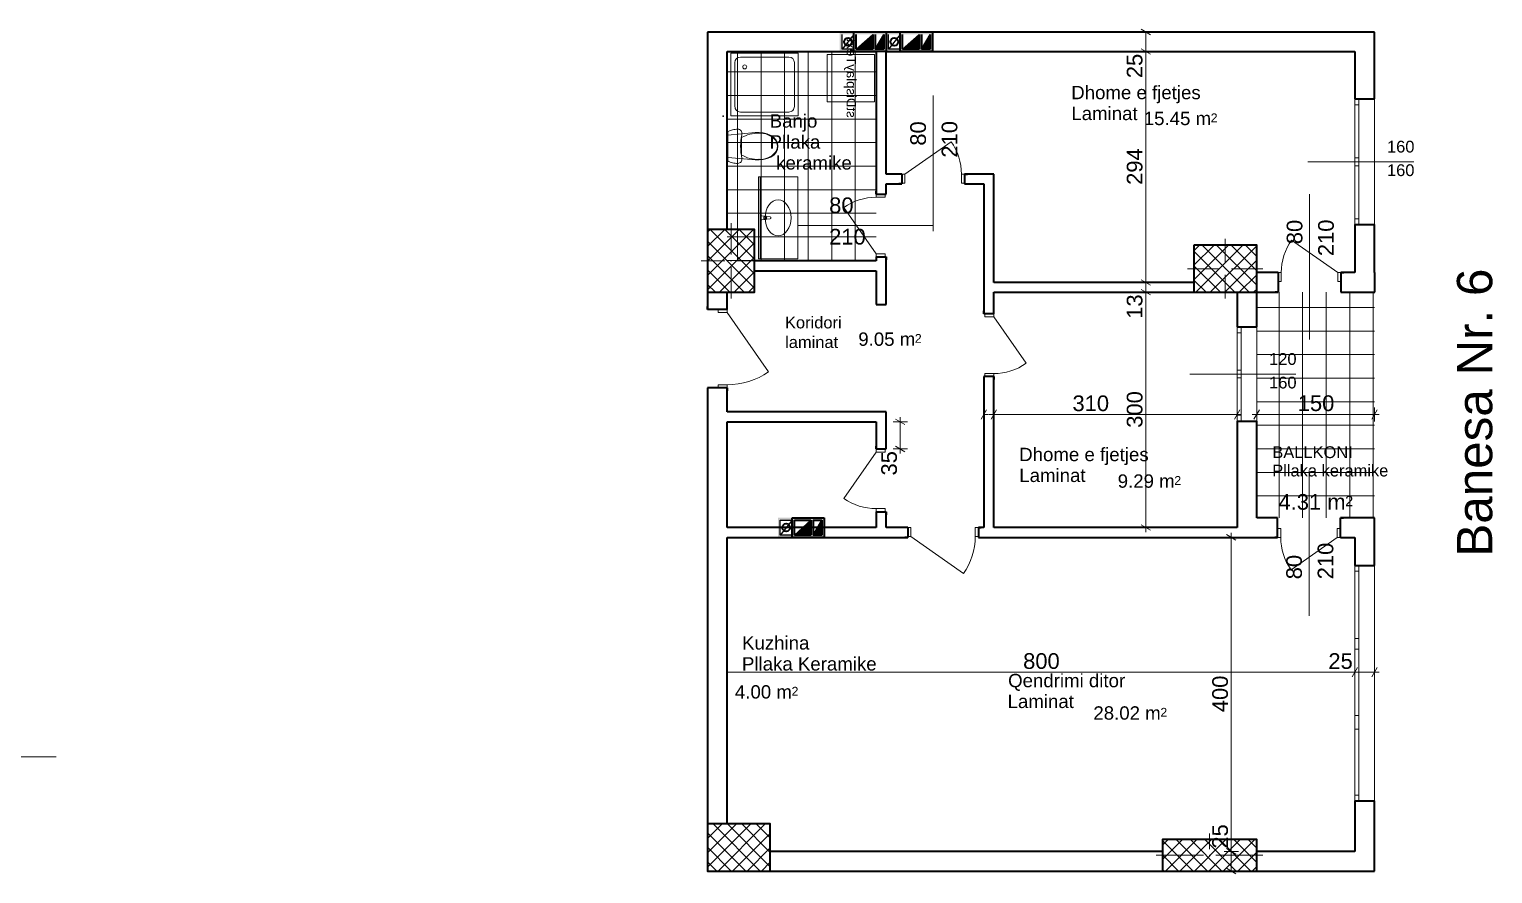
# Model space of a CAD drawing. Header units: centimetres. Extents: x 765 to 25620, y 224160 to 230516.
# Drawn here: x 9086 to 10950, y 227940 to 229015 of the extents above; entities that cross this region are included whole.
import ezdxf
from ezdxf.enums import TextEntityAlignment as Align

# ---------------------------------------------------------------- set-up
doc = ezdxf.new("R2010")
doc.units = ezdxf.units.CM
doc.header["$MEASUREMENT"] = 0
doc.linetypes.add('Small Dashed', pattern=[282.222222, 141.111111, -141.111111])
for name, color, linetype, lineweight, true_color in [('0_Pen_No__1#1_Pen_No__8', 7, 'Continuous', 35, 0xa80f02), ('0_Pen_No__8', 7, 'Continuous', 35, 0xa80f02), ('2D Drafting - General_Pen_No__8', 7, 'Continuous', 35, 0xa80f02), ('A-COLS_Pen_No__97#1_Pen_No__81', 7, 'Continuous', 20, 0x6a6a6a), ('Annotation - Text_Pen_No__8', 7, 'Continuous', 35, 0xa80f02), ('ARCHICAD Doors_Pen_No__23', 7, 'Continuous', 20, 0xff6600), ('ARCHICAD Doors_Pen_No__3', 7, 'Continuous', 18, 0xff6600), ('ARCHICAD Windows_Pen_No__23', 7, 'Continuous', 20, 0xff6600), ('ARCHICAD Windows_Pen_No__3', 7, 'Continuous', 18, 0xff6600), ('Interior - Furniture _Pen_No__81', 7, 'Continuous', 20, 0x6a6a6a), ('Structural - Shear_Pen_No__58', 7, 'Continuous', 25, 0xdf0000)]:
    doc.layers.add(name, color=color, linetype=linetype, lineweight=lineweight, true_color=true_color)
for name, color, linetype, lineweight in [('0_Pen_No__101', 252, 'Continuous', 13), ('ARCHICAD Door Markers_Pen_No__1', 7, 'Continuous', 13), ('ARCHICAD Door Markers_Pen_No__7', 7, 'Continuous', 35), ('ARCHICAD Doors_Pen_No__27', 7, 'Continuous', 35), ('ARCHICAD Window Markers_Pen_No__1', 7, 'Continuous', 13), ('ARCHICAD Window Markers_Pen_No__7', 7, 'Continuous', 35), ('ARCHICAD Windows_Pen_No__27', 7, 'Continuous', 35), ('Structural - Bearing_Pen_No__20', 1, 'Continuous', 0), ('Structural - Bearing_Pen_No__21', 7, 'Continuous', 35), ('Structural - Bearing_Pen_No__27', 7, 'Continuous', 35)]:
    doc.layers.add(name, color=color, linetype=linetype, lineweight=lineweight)
for name, color, linetype in [('ARCHICAD Door Markers', 7, 'Continuous'), ('ARCHICAD Doors', 7, 'Continuous'), ('ARCHICAD Window Markers', 7, 'Continuous'), ('ARCHICAD Windows', 7, 'Continuous'), ('Dimensioning - General', 7, 'Continuous'), ('Structural - Bearing', 7, 'Continuous')]:
    doc.layers.add(name, color=color, linetype=linetype)
doc.styles.add('GENERATED_STYLE_1', font='arial.ttf')
doc.styles.get("Standard").update_dxf_attribs({"font": 'arial.ttf'})
pattern_1 = [(45, (7737.787, 207240.939), (-9.192388, 9.192388), []), (135, (7737.787, 207240.939), (9.192388, 9.192388), [])]

# ---------------------------------------------------------------- blocks, each defined once
blk = doc.blocks.new('Double Sash Window 22_2')
at = {"layer": 'ARCHICAD Windows_Pen_No__23', "color": 30, "linetype": 'Continuous', "lineweight": 20, "true_color": 0xff6600}
for p, q in [((-800, 0), (-725, 0)), ((-725, 0), (-725, -50)), ((-50, -50), (-50, 0)), ((-50, 0), (0, 0)), ((0, 0), (50, 0)), ((50, 0), (50, -50)), ((725, -50), (725, 0)), ((725, 0), (800, 0)), ((-725, -50), (-800, -50)), ((0, -50), (-50, -50)), ((50, -50), (0, -50)), ((800, -50), (725, -50))]:
    blk.add_line(p, q, dxfattribs=at)
at = {"layer": 'ARCHICAD Windows_Pen_No__27', "color": 7, "linetype": 'Continuous', "lineweight": 35}
for p, q in [((-800, 0), (-800, -50)), ((-800, 0), (-800, -50)), ((800, 0), (800, -50)), ((800, 0), (800, -50)), ((-800, -50), (-800, -250)), ((800, -50), (800, -250))]:
    blk.add_line(p, q, dxfattribs=at)
at = {"layer": 'ARCHICAD Windows_Pen_No__3', "color": 30, "linetype": 'Continuous', "lineweight": 18, "true_color": 0xff6600}
for p, q in [((-800, 0), (800, 0)), ((-725, 0), (-50, 0)), ((50, 0), (725, 0)), ((-50, -50), (-725, -50)), ((725, -50), (50, -50)), ((-800, -250), (800, -250))]:
    blk.add_line(p, q, dxfattribs=at)
blk = doc.blocks.new('W Marker 22_2')
at = {"layer": 'ARCHICAD Window Markers_Pen_No__1', "color": 7, "linetype": 'Continuous', "lineweight": 13}
blk.add_line((0, 500), (0, -850), dxfattribs=at)
at = {"layer": 'ARCHICAD Window Markers_Pen_No__7', "color": 7, "lineweight": 35, "style": 'GENERATED_STYLE_1'}
for tag, p in [('AC_MarkerText_3', (276, 207)), ('iShowSillTo', (-24, 207))]:
    blk.add_attdef(tag, text='', height=150, rotation=90, dxfattribs=at).set_placement(p, align=Align.BOTTOM_LEFT)
blk = doc.blocks.new('Door 22_4')
at = {"layer": 'ARCHICAD Doors_Pen_No__23', "color": 30, "linetype": 'Continuous', "lineweight": 20, "true_color": 0xff6600}
for p, q in [((-410, 0), (-450, 0)), ((-450, 0), (-450, -115)), ((-410, -115), (-410, 0)), ((450, 0), (410, 0)), ((410, 0), (410, -115)), ((450, -115), (450, 0)), ((-450, -115), (-410, -115)), ((410, -115), (450, -115))]:
    blk.add_line(p, q, dxfattribs=at)
at = {"layer": 'ARCHICAD Doors_Pen_No__27', "color": 7, "linetype": 'Continuous', "lineweight": 35}
for p, q in [((-450, 10), (-487, 10)), ((-450, 10), (-487, 10)), ((-450, 0), (-450, 10)), ((-450, 0), (-450, 10)), ((-450, -115), (-450, 0)), ((-450, -115), (-450, 0)), ((450, 0), (450, 10)), ((450, 0), (450, 10)), ((450, 10), (487, 10)), ((450, 10), (487, 10)), ((450, -115), (450, 0)), ((450, -115), (450, 0)), ((-450, -115), (-487, -115)), ((-450, -115), (-487, -115)), ((450, -115), (487, -115)), ((450, -115), (487, -115))]:
    blk.add_line(p, q, dxfattribs=at)
at = {"layer": 'ARCHICAD Doors_Pen_No__3', "color": 30, "linetype": 'Continuous', "lineweight": 18, "true_color": 0xff6600}
blk.add_line((410, 0), (-262, 470), dxfattribs=at)
blk.add_arc((410, 0), 820, 145, 180, dxfattribs=at)
blk = doc.blocks.new('Triple Window 22')
at = {"layer": 'ARCHICAD Windows_Pen_No__23', "color": 30, "linetype": 'Continuous', "lineweight": 20, "true_color": 0xff6600}
for p, q in [((-1500, 0), (-1425, 0)), ((-1425, 0), (-1425, -50)), ((-568, -50), (-568, 0)), ((-568, 0), (-500, 0)), ((-500, 0), (-432, 0)), ((-432, 0), (-432, -50)), ((412.5, -50), (412.5, 0)), ((412.5, 0), (500, 0)), ((500, 0), (587.5, 0)), ((587.5, 0), (587.5, -50)), ((1425, -50), (1425, 0)), ((1425, 0), (1500, 0)), ((-1425, -50), (-1500, -50)), ((-500, -50), (-568, -50)), ((-432, -50), (-500, -50)), ((500, -50), (412.5, -50)), ((587.5, -50), (500, -50)), ((1500, -50), (1425, -50))]:
    blk.add_line(p, q, dxfattribs=at)
at = {"layer": 'ARCHICAD Windows_Pen_No__27', "color": 7, "linetype": 'Continuous', "lineweight": 35}
for p, q in [((-1500, 0), (-1500, -50)), ((-1500, 0), (-1500, -50)), ((1500, 0), (1500, -50)), ((1500, 0), (1500, -50)), ((-1500, -50), (-1500, -250)), ((1500, -50), (1500, -250))]:
    blk.add_line(p, q, dxfattribs=at)
at = {"layer": 'ARCHICAD Windows_Pen_No__3', "color": 30, "linetype": 'Continuous', "lineweight": 18, "true_color": 0xff6600}
for p, q in [((-1500, 0), (1500, 0)), ((-1425, 0), (-568, 0)), ((-432, 0), (412.5, 0)), ((587.5, 0), (1425, 0)), ((-568, -50), (-1425, -50)), ((412.5, -50), (-432, -50)), ((1425, -50), (587.5, -50)), ((-1500, -250), (1500, -250))]:
    blk.add_line(p, q, dxfattribs=at)
blk = doc.blocks.new('Door 22')
at = {"layer": 'ARCHICAD Doors_Pen_No__23', "color": 30, "linetype": 'Continuous', "lineweight": 20, "true_color": 0xff6600}
for p, q in [((-360, 0), (-400, 0)), ((-400, 0), (-400, -115)), ((-360, -115), (-360, 0)), ((400, 0), (360, 0)), ((360, 0), (360, -115)), ((400, -115), (400, 0)), ((-400, -115), (-360, -115)), ((360, -115), (400, -115))]:
    blk.add_line(p, q, dxfattribs=at)
at = {"layer": 'ARCHICAD Doors_Pen_No__27', "color": 7, "linetype": 'Continuous', "lineweight": 35}
for p, q in [((-400, 0), (-437, 0)), ((-400, 0), (-437, 0)), ((-400, 0), (-400, -115)), ((-400, 0), (-400, -115)), ((400, 0), (400, -115)), ((400, 0), (400, -115)), ((400, 0), (437, 0)), ((400, 0), (437, 0)), ((-400, -125), (-437, -125)), ((-400, -125), (-437, -125)), ((-400, -115), (-400, -125)), ((-400, -115), (-400, -125)), ((400, -115), (400, -125)), ((400, -115), (400, -125)), ((400, -125), (437, -125)), ((400, -125), (437, -125))]:
    blk.add_line(p, q, dxfattribs=at)
at = {"layer": 'ARCHICAD Doors_Pen_No__3', "color": 30, "linetype": 'Continuous', "lineweight": 18, "true_color": 0xff6600}
blk.add_line((360, 0), (-230, 413), dxfattribs=at)
blk.add_arc((360, 0), 720, 145, 180, dxfattribs=at)
blk = doc.blocks.new('D Marker 22_2')
at = {"layer": 'ARCHICAD Door Markers_Pen_No__1', "color": 7, "linetype": 'Continuous', "lineweight": 13}
blk.add_line((0, 1000), (0, -725), dxfattribs=at)
at = {"layer": 'ARCHICAD Door Markers_Pen_No__7', "color": 7, "lineweight": 35, "style": 'GENERATED_STYLE_1'}
for tag, p in [('AC_MarkerText_3', (-369, 665)), ('AC_MarkerText_2', (31, 665))]:
    blk.add_attdef(tag, text='', height=200, rotation=270, dxfattribs=at).set_placement(p, align=Align.BOTTOM_LEFT)
blk = doc.blocks.new('Double Sash Window 22')
at = {"layer": 'ARCHICAD Windows_Pen_No__23', "color": 30, "linetype": 'Continuous', "lineweight": 20, "true_color": 0xff6600}
for p, q in [((-600, 0), (-525, 0)), ((-525, 0), (-525, -50)), ((-50, -50), (-50, 0)), ((-50, 0), (0, 0)), ((0, 0), (50, 0)), ((50, 0), (50, -50)), ((525, -50), (525, 0)), ((525, 0), (600, 0)), ((-525, -50), (-600, -50)), ((0, -50), (-50, -50)), ((50, -50), (0, -50)), ((600, -50), (525, -50))]:
    blk.add_line(p, q, dxfattribs=at)
at = {"layer": 'ARCHICAD Windows_Pen_No__27', "color": 7, "linetype": 'Continuous', "lineweight": 35}
for p, q in [((-600, 0), (-600, -50)), ((-600, 0), (-600, -50)), ((600, 0), (600, -50)), ((600, 0), (600, -50)), ((-600, -50), (-600, -250)), ((600, -50), (600, -250))]:
    blk.add_line(p, q, dxfattribs=at)
at = {"layer": 'ARCHICAD Windows_Pen_No__3', "color": 30, "linetype": 'Continuous', "lineweight": 18, "true_color": 0xff6600}
for p, q in [((-600, 0), (600, 0)), ((-525, 0), (-50, 0)), ((50, 0), (525, 0)), ((-50, -50), (-525, -50)), ((525, -50), (50, -50)), ((-600, -250), (600, -250))]:
    blk.add_line(p, q, dxfattribs=at)
blk = doc.blocks.new('Door 22_3')
at = {"layer": 'ARCHICAD Doors_Pen_No__23', "color": 30, "linetype": 'Continuous', "lineweight": 20, "true_color": 0xff6600}
for p, q in [((-460, 0), (-500, 0)), ((-500, 0), (-500, -115)), ((-460, -115), (-460, 0)), ((500, 0), (460, 0)), ((460, 0), (460, -115)), ((500, -115), (500, 0)), ((-500, -115), (-460, -115)), ((460, -115), (500, -115))]:
    blk.add_line(p, q, dxfattribs=at)
at = {"layer": 'ARCHICAD Doors_Pen_No__27', "color": 7, "linetype": 'Continuous', "lineweight": 35}
for p, q in [((-500, 0), (-537, 0)), ((-500, 0), (-537, 0)), ((-500, 0), (-500, -115)), ((-500, 0), (-500, -115)), ((500, 0), (500, -115)), ((500, 0), (500, -115)), ((500, 0), (537, 0)), ((500, 0), (537, 0)), ((-500, -115), (-500, -250)), ((-500, -115), (-500, -250)), ((500, -115), (500, -250)), ((500, -115), (500, -250)), ((-500, -250), (-537, -250)), ((-500, -250), (-537, -250)), ((500, -250), (537, -250)), ((500, -250), (537, -250))]:
    blk.add_line(p, q, dxfattribs=at)
at = {"layer": 'ARCHICAD Doors_Pen_No__3', "color": 30, "linetype": 'Continuous', "lineweight": 18, "true_color": 0xff6600}
blk.add_line((460, 0), (-294, 528), dxfattribs=at)
blk.add_arc((460, 0), 920, 145, 180, dxfattribs=at)
blk = doc.blocks.new('D Marker 22_3')
at = {"layer": 'ARCHICAD Door Markers_Pen_No__1', "color": 7, "linetype": 'Continuous', "lineweight": 13}
blk.add_line((0, -1125), (0, 600), dxfattribs=at)
at = {"layer": 'ARCHICAD Door Markers_Pen_No__7', "color": 7, "lineweight": 35, "style": 'GENERATED_STYLE_1'}
for tag, p in [('AC_MarkerText_3', (-369, -204)), ('AC_MarkerText_2', (31, -356))]:
    blk.add_attdef(tag, text='', height=200, rotation=270, dxfattribs=at).set_placement(p, align=Align.BOTTOM_LEFT)
blk = doc.blocks.new('Door 22_5')
at = {"layer": 'ARCHICAD Doors_Pen_No__23', "color": 30, "linetype": 'Continuous', "lineweight": 20, "true_color": 0xff6600}
for p, q in [((-360, 0), (-400, 0)), ((-400, 0), (-400, -115)), ((-360, -115), (-360, 0)), ((400, 0), (360, 0)), ((360, 0), (360, -115)), ((400, -115), (400, 0)), ((-400, -115), (-360, -115)), ((360, -115), (400, -115))]:
    blk.add_line(p, q, dxfattribs=at)
at = {"layer": 'ARCHICAD Doors_Pen_No__27', "color": 7, "linetype": 'Continuous', "lineweight": 35}
for p, q in [((-400, 0), (-437, 0)), ((-400, 0), (-437, 0)), ((-400, 0), (-400, -115)), ((-400, 0), (-400, -115)), ((400, 0), (400, -115)), ((400, 0), (400, -115)), ((400, 0), (437, 0)), ((400, 0), (437, 0)), ((-400, -115), (-400, -250)), ((-400, -115), (-400, -250)), ((400, -115), (400, -250)), ((400, -115), (400, -250)), ((-400, -250), (-437, -250)), ((-400, -250), (-437, -250)), ((400, -250), (437, -250)), ((400, -250), (437, -250))]:
    blk.add_line(p, q, dxfattribs=at)
at = {"layer": 'ARCHICAD Doors_Pen_No__3', "color": 30, "linetype": 'Continuous', "lineweight": 18, "true_color": 0xff6600}
blk.add_line((360, 0), (-230, 413), dxfattribs=at)
blk.add_arc((360, 0), 720, 145, 180, dxfattribs=at)
blk = doc.blocks.new('D Marker 22_4')
at = {"layer": 'ARCHICAD Door Markers_Pen_No__1', "color": 7, "linetype": 'Continuous', "lineweight": 13}
blk.add_line((0, 1000), (0, -850), dxfattribs=at)
at = {"layer": 'ARCHICAD Door Markers_Pen_No__7', "color": 7, "lineweight": 35, "style": 'GENERATED_STYLE_1'}
for tag, p in [('AC_MarkerText_3', (-369, 665)), ('A', (31, 665))]:
    blk.add_attdef(tag, text='', height=200, rotation=270, dxfattribs=at).set_placement(p, align=Align.BOTTOM_LEFT)
blk = doc.blocks.new('D Marker 22')
at = {"layer": 'ARCHICAD Door Markers_Pen_No__1', "color": 7, "linetype": 'Continuous', "lineweight": 13}
blk.add_line((0, -1250), (0, 600), dxfattribs=at)
at = {"layer": 'ARCHICAD Door Markers_Pen_No__7', "color": 7, "lineweight": 35, "style": 'GENERATED_STYLE_1'}
for tag, p in [('AC_MarkerText_3', (-369, -329)), ('A', (31, -329))]:
    blk.add_attdef(tag, text='', height=200, rotation=270, dxfattribs=at).set_placement(p, align=Align.BOTTOM_LEFT)

msp = doc.modelspace()

# ---------------------------------------------------------------- hatches: boundary and pattern name
at = {"layer": 'A-COLS_Pen_No__97#1_Pen_No__81', "linetype": 'Continuous', "lineweight": 20, "true_color": 0x6a6a6a}
h = msp.add_hatch(color=251, dxfattribs=at)
h.paths.add_polyline_path([(10139.1, 229011.8), (10139.1, 228986.8), (10118.1, 228986.8), (10118.1, 229011.8)])
h.paths.add_polyline_path([(10136.1, 229008.8), (10121.1, 229008.8), (10121.1, 228989.8), (10136.1, 228989.8)], flags=0)
h = msp.add_hatch(color=251, dxfattribs=at)
h.paths.add_polyline_path([(10177.1, 229011.8), (10136.1, 229011.8), (10136.1, 228986.8), (10177.1, 228986.8)])
h.paths.add_polyline_path([(10163.1, 229008.8), (10174.1, 229008.8), (10174.1, 228989.8), (10163.1, 228989.8)], flags=0)
h.paths.add_polyline_path([(10160.1, 229008.8), (10160.1, 228989.8), (10139.1, 228989.8), (10139.1, 229008.8)], flags=0)
for points in [[(10160.1, 229008.8), (10160.1, 228989.8), (10139.1, 228989.8)], [(10163.1, 228989.8), (10174.1, 228989.8), (10174.1, 229008.8)], [(10219.1, 229008.8), (10219.1, 228989.8), (10198.1, 228989.8)], [(10222.1, 228989.8), (10233.1, 228989.8), (10233.1, 229008.8)], [(10081.3, 228390.1), (10081.3, 228371.1), (10060.3, 228371.1)], [(10084.3, 228371.1), (10095.3, 228371.1), (10095.3, 228390.1)]]:
    msp.add_hatch(color=251, dxfattribs=at).paths.add_polyline_path(points)
h = msp.add_hatch(color=251, dxfattribs=at)
h.paths.add_polyline_path([(10198.1, 229011.8), (10198.1, 228986.8), (10177.1, 228986.8), (10177.1, 229011.8)])
h.paths.add_polyline_path([(10195.1, 229008.8), (10180.1, 229008.8), (10180.1, 228989.8), (10195.1, 228989.8)], flags=0)
h = msp.add_hatch(color=251, dxfattribs=at)
h.paths.add_polyline_path([(10236.1, 229011.8), (10195.1, 229011.8), (10195.1, 228986.8), (10236.1, 228986.8)])
h.paths.add_polyline_path([(10222.1, 229008.8), (10233.1, 229008.8), (10233.1, 228989.8), (10222.1, 228989.8)], flags=0)
h.paths.add_polyline_path([(10219.1, 229008.8), (10219.1, 228989.8), (10198.1, 228989.8), (10198.1, 229008.8)], flags=0)
h = msp.add_hatch(color=251, dxfattribs=at)
h.paths.add_polyline_path([(10060.3, 228393.1), (10060.3, 228368.1), (10039.3, 228368.1), (10039.3, 228393.1)])
h.paths.add_polyline_path([(10057.3, 228390.1), (10042.3, 228390.1), (10042.3, 228371.1), (10057.3, 228371.1)], flags=0)
h = msp.add_hatch(color=251, dxfattribs=at)
h.paths.add_polyline_path([(10098.3, 228393.1), (10057.3, 228393.1), (10057.3, 228368.1), (10098.3, 228368.1)])
h.paths.add_polyline_path([(10084.3, 228390.1), (10095.3, 228390.1), (10095.3, 228371.1), (10084.3, 228371.1)], flags=0)
h.paths.add_polyline_path([(10081.3, 228390.1), (10081.3, 228371.1), (10060.3, 228371.1), (10060.3, 228390.1)], flags=0)
at = {"layer": 'Structural - Bearing', "linetype": 'Continuous', "lineweight": 0, "true_color": 0x000000}
h = msp.add_hatch(dxfattribs=at)
h.set_pattern_fill('CONCRETE_BLOCK', color=18, scale=0.1, style=0, pattern_type=2)
h.set_pattern_definition(pattern_1)
h.paths.add_polyline_path([(9949.6, 228680.3), (10009.6, 228680.3), (10009.6, 228760.3), (9949.6, 228760.3)])
h = msp.add_hatch(dxfattribs=at)
h.set_pattern_fill('CONCRETE_BLOCK', color=18, scale=0.1, style=0, pattern_type=2)
h.set_pattern_definition(pattern_1)
h.paths.add_polyline_path([(10569.3, 228740.3), (10569.3, 228680.3), (10649.3, 228680.3), (10649.3, 228740.3)])
h = msp.add_hatch(dxfattribs=at)
h.set_pattern_fill('CONCRETE_BLOCK', color=18, scale=0.1, style=0, pattern_type=2)
h.set_pattern_definition(pattern_1)
h.paths.add_polyline_path([(9949.6, 228003.1), (9949.6, 227943.1), (10029.6, 227943.1), (10029.6, 228003.1)])
h = msp.add_hatch(dxfattribs=at)
h.set_pattern_fill('CONCRETE_BLOCK', color=18, scale=0.1, style=0, pattern_type=2)
h.set_pattern_definition(pattern_1)
h.paths.add_polyline_path([(10649.3, 227943.1), (10649.3, 227983.1), (10529.3, 227983.1), (10529.3, 227943.1)])

# ---------------------------------------------------------------- linework, layer by layer
at = {"color": 0}
for p, q in [((10121.1, 228989.8), (10121.1, 229008.8)), ((10136.1, 229008.8), (10121.1, 228989.8)), ((10121.1, 228989.8), (10121.1, 229008.8)), ((10136.1, 229008.8), (10136.1, 228989.8)), ((10139.1, 229008.8), (10139.1, 228989.8)), ((10139.1, 228989.8), (10160.1, 229008.8)), ((10163.1, 229008.8), (10163.1, 228989.8)), ((10163.1, 228989.8), (10174.1, 229008.8)), ((10180.1, 228989.8), (10180.1, 229008.8)), ((10195.1, 229008.8), (10180.1, 228989.8)), ((10180.1, 228989.8), (10180.1, 229008.8)), ((10195.1, 229008.8), (10195.1, 228989.8)), ((10198.1, 229008.8), (10198.1, 228989.8)), ((10198.1, 228989.8), (10219.1, 229008.8)), ((10222.1, 229008.8), (10222.1, 228989.8)), ((10222.1, 228989.8), (10233.1, 229008.8)), ((10136.1, 228989.8), (10121.1, 228989.8)), ((10195.1, 228989.8), (10180.1, 228989.8)), ((10042.3, 228371.1), (10042.3, 228390.1)), ((10042.3, 228390.1), (10057.3, 228390.1)), ((10057.3, 228390.1), (10042.3, 228371.1)), ((10042.3, 228371.1), (10042.3, 228390.1)), ((10042.3, 228390.1), (10057.3, 228390.1)), ((10057.3, 228390.1), (10057.3, 228371.1)), ((10081.3, 228390.1), (10060.3, 228390.1)), ((10060.3, 228390.1), (10060.3, 228371.1)), ((10060.3, 228371.1), (10081.3, 228390.1)), ((10095.3, 228390.1), (10084.3, 228390.1)), ((10084.3, 228390.1), (10084.3, 228371.1)), ((10084.3, 228371.1), (10095.3, 228390.1)), ((10057.3, 228371.1), (10042.3, 228371.1))]:
    msp.add_line(p, q, dxfattribs=at)
at = {"layer": '0_Pen_No__1#1_Pen_No__8', "color": 14, "linetype": 'Continuous', "lineweight": 35, "true_color": 0xa80f02}
for p, q in [((10136.1, 228986.8), (10136.1, 229011.8)), ((10139.1, 228989.8), (10139.1, 229008.8)), ((10160.1, 229008.8), (10160.1, 228989.8)), ((10163.1, 229008.8), (10163.1, 228989.8)), ((10174.1, 229008.8), (10174.1, 228989.8)), ((10177.1, 229011.8), (10177.1, 228986.8)), ((10195.1, 228986.8), (10195.1, 229011.8)), ((10198.1, 228989.8), (10198.1, 229008.8)), ((10219.1, 229008.8), (10219.1, 228989.8)), ((10222.1, 229008.8), (10222.1, 228989.8)), ((10233.1, 229008.8), (10233.1, 228989.8)), ((10236.1, 229011.8), (10236.1, 228986.8)), ((10177.1, 228986.8), (10136.1, 228986.8)), ((10160.1, 228989.8), (10139.1, 228989.8)), ((10174.1, 228989.8), (10163.1, 228989.8)), ((10236.1, 228986.8), (10195.1, 228986.8)), ((10219.1, 228989.8), (10198.1, 228989.8)), ((10233.1, 228989.8), (10222.1, 228989.8)), ((10057.3, 228368.1), (10057.3, 228393.1)), ((10057.3, 228393.1), (10098.3, 228393.1)), ((10060.3, 228371.1), (10060.3, 228390.1)), ((10060.3, 228390.1), (10081.3, 228390.1)), ((10081.3, 228390.1), (10081.3, 228371.1)), ((10084.3, 228390.1), (10084.3, 228371.1)), ((10084.3, 228390.1), (10095.3, 228390.1)), ((10095.3, 228390.1), (10095.3, 228371.1)), ((10098.3, 228393.1), (10098.3, 228368.1)), ((10098.3, 228368.1), (10057.3, 228368.1)), ((10081.3, 228371.1), (10060.3, 228371.1)), ((10095.3, 228371.1), (10084.3, 228371.1))]:
    msp.add_line(p, q, dxfattribs=at)
at = {"layer": '0_Pen_No__101', "color": 252, "linetype": 'Continuous', "lineweight": 13}
for p, q in [((9987.8, 228720.3), (9987.8, 228986.8)), ((10017.8, 228720.3), (10017.8, 228986.8)), ((10047.8, 228720.3), (10047.8, 228986.8)), ((10077.8, 228720.3), (10077.8, 228986.8)), ((10107.8, 228720.3), (10107.8, 228986.8)), ((10137.8, 228720.3), (10137.8, 228986.8)), ((9974.6, 228960.9), (10164.6, 228960.9)), ((9974.6, 228930.9), (10164.6, 228930.9)), ((9974.6, 228900.9), (10164.6, 228900.9)), ((9974.6, 228870.9), (10164.6, 228870.9)), ((9974.6, 228840.9), (10164.6, 228840.9)), ((9974.6, 228810.9), (10164.6, 228810.9)), ((9974.6, 228780.9), (10164.6, 228780.9)), ((9974.6, 228750.9), (10164.6, 228750.9)), ((9974.6, 228720.9), (10164.6, 228720.9)), ((10677.8, 228393.1), (10677.8, 228680.3)), ((10707.8, 228393.1), (10707.8, 228680.3)), ((10737.8, 228393.1), (10737.8, 228680.3)), ((10767.8, 228393.1), (10767.8, 228680.3)), ((10797.8, 228393.1), (10797.8, 228680.3)), ((10649.3, 228660.9), (10799.4, 228660.9)), ((10649.3, 228630.9), (10799.4, 228630.9)), ((10649.3, 228600.9), (10799.4, 228600.9)), ((10649.3, 228570.9), (10799.4, 228570.9)), ((10649.3, 228540.9), (10799.4, 228540.9)), ((10649.3, 228510.9), (10799.4, 228510.9)), ((10649.3, 228480.9), (10799.4, 228480.9)), ((10649.3, 228450.9), (10799.4, 228450.9)), ((10649.3, 228420.9), (10799.4, 228420.9))]:
    msp.add_line(p, q, dxfattribs=at)
at = {"layer": '2D Drafting - General_Pen_No__8', "color": 14, "linetype": 'Continuous', "lineweight": 35, "true_color": 0xa80f02}
for centre in [(10128.6, 228999.3), (10187.6, 228999.3), (10049.8, 228380.6)]:
    msp.add_circle(centre, 5, dxfattribs=at)
at = {"layer": 'Dimensioning - General', "color": 7, "linetype": 'Continuous', "lineweight": 13}
for p, q in [((10502, 229015.3), (10514, 229008.4)), ((10502, 229015.3), (10514, 229008.4)), ((10517, 229011.8), (10499, 229011.8)), ((10517, 229011.8), (10499, 229011.8)), ((10508, 228986.8), (10508, 229011.8)), ((10517, 228986.8), (10499, 228986.8)), ((10517, 228986.8), (10499, 228986.8)), ((10502, 228990.3), (10514, 228983.4)), ((10502, 228990.3), (10514, 228983.4)), ((10508, 228692.8), (10508, 228986.8)), ((10517, 228692.8), (10499, 228692.8)), ((10517, 228692.8), (10499, 228692.8)), ((10517, 228680.3), (10499, 228680.3)), ((10517, 228680.3), (10499, 228680.3)), ((10502, 228696.3), (10514, 228689.4)), ((10502, 228696.3), (10514, 228689.4)), ((10502, 228683.8), (10514, 228676.9)), ((10502, 228683.8), (10514, 228676.9)), ((10508, 228680.3), (10508, 228692.8)), ((10508, 228380.6), (10508, 228680.3)), ((9949.8, 228515.4), (9949.8, 228533.4)), ((10298.3, 228518.5), (10305.2, 228530.5)), ((10301.8, 228515.5), (10301.8, 228533.5)), ((10317.7, 228530.5), (10310.8, 228518.5)), ((10314.3, 228515.5), (10314.3, 228533.5)), ((10620.8, 228518.6), (10627.7, 228530.6)), ((10624.3, 228515.6), (10624.3, 228533.6)), ((10652.7, 228530.7), (10645.8, 228518.7)), ((10649.3, 228515.7), (10649.3, 228533.7)), ((10796, 228518.7), (10802.9, 228530.7)), ((10799.4, 228515.7), (10799.4, 228533.7)), ((10204.2, 228515.3), (10186.2, 228515.3)), ((10201.2, 228511.8), (10189.2, 228518.8)), ((10195.2, 228515.3), (10195.2, 228521.2)), ((10195.2, 228480.7), (10195.2, 228515.3)), ((10301.8, 228524.5), (10307.7, 228524.5)), ((10308.4, 228524.5), (10314.3, 228524.5)), ((10314.3, 228524.5), (10624.3, 228524.6)), ((10624.3, 228524.6), (10630.1, 228524.6)), ((10643.4, 228524.7), (10649.3, 228524.7)), ((10649.3, 228524.7), (10799.4, 228524.7)), ((10799.4, 228524.7), (10805.3, 228524.7)), ((10204.2, 228480.7), (10186.2, 228480.7)), ((10189.2, 228484.2), (10201.2, 228477.2)), ((10195.2, 228474.8), (10195.2, 228480.7)), ((10502, 228384.1), (10514, 228377.2)), ((10517, 228380.6), (10499, 228380.6)), ((10508, 228374.8), (10508, 228380.6)), ((10625.9, 228368.1), (10607.9, 228368.1)), ((10622.9, 228364.7), (10610.9, 228371.6)), ((10616.9, 228368.1), (10616.9, 228374)), ((10616.9, 227968.1), (10616.9, 228368.1)), ((9949.6, 228325.6), (9949.6, 228343.6)), ((9974.6, 228325.6), (9974.6, 228343.6)), ((9974.6, 228325.6), (9974.6, 228343.6)), ((9974.6, 228196.3), (10774.4, 228196.3)), ((10777.9, 228202.3), (10770.9, 228190.3)), ((10777.9, 228202.3), (10770.9, 228190.3)), ((10774.4, 228187.3), (10774.4, 228205.3)), ((10774.4, 228187.3), (10774.4, 228205.3)), ((10774.4, 228196.3), (10799.4, 228196.3)), ((10795.9, 228190.3), (10802.9, 228202.3)), ((10799.4, 228187.3), (10799.4, 228205.3)), ((10799.4, 228196.3), (10805.3, 228196.3)), ((10610.9, 227971.6), (10622.9, 227964.7)), ((10610.9, 227971.6), (10622.9, 227964.7)), ((10625.9, 227968.1), (10607.9, 227968.1)), ((10625.9, 227968.1), (10607.9, 227968.1)), ((10616.9, 227943.1), (10616.9, 227968.1)), ((10625.9, 227943.1), (10607.9, 227943.1)), ((10625.9, 227943.1), (10607.9, 227943.1)), ((10610.9, 227946.6), (10622.9, 227939.7)), ((10610.9, 227946.6), (10622.9, 227939.7))]:
    msp.add_line(p, q, dxfattribs=at)
at = {"layer": 'Interior - Furniture _Pen_No__81', "color": 251, "linetype": 'Continuous', "lineweight": 20, "true_color": 0x6a6a6a}
for p, q in [((9979.5, 228984.9), (9979.5, 228904.9)), ((10065.3, 228984.9), (9979.5, 228984.9)), ((10053.3, 228979.9), (9991.5, 228979.9)), ((10065.3, 228904.9), (10065.3, 228984.9)), ((10102.2, 228923), (10102.2, 228983)), ((10102.2, 228983), (10162.2, 228983)), ((10162.2, 228983), (10162.2, 228923)), ((9984.5, 228972.9), (9984.5, 228916.9)), ((10060.3, 228916.9), (10060.3, 228972.9)), ((10162.2, 228923), (10102.2, 228923)), ((9979.5, 228904.9), (10065.3, 228904.9)), ((9991.5, 228909.9), (10053.3, 228909.9)), ((9976.9, 228885.6), (9975.4, 228884.9)), ((9975.4, 228884.9), (9975.4, 228847.6)), ((9978.5, 228886.3), (9976.9, 228885.6)), ((9980, 228886.8), (9978.5, 228886.3)), ((9981.6, 228887.2), (9980, 228886.8)), ((9983.3, 228887.6), (9981.6, 228887.2)), ((9984.9, 228887.8), (9983.3, 228887.6)), ((9986.6, 228887.9), (9984.9, 228887.8)), ((9988.2, 228888), (9986.6, 228887.9)), ((9989.4, 228887.9), (9988.2, 228888)), ((9990.5, 228887.5), (9989.4, 228887.9)), ((9991.5, 228886.9), (9990.5, 228887.5)), ((9992.3, 228886.1), (9991.5, 228886.9)), ((9992.9, 228885.1), (9992.3, 228886.1)), ((9993.3, 228884), (9992.9, 228885.1)), ((10010.4, 228883.6), (9975.4, 228880.3)), ((9975.4, 228880.3), (9975.4, 228852.1)), ((9991.8, 228866.2), (9991.9, 228870.1)), ((9991.9, 228862.4), (9991.8, 228866.2)), ((9991.9, 228870.1), (9992.2, 228874)), ((9992.2, 228874), (9992.7, 228877.9)), ((9992.7, 228877.9), (9993.4, 228881.7)), ((9992.7, 228877.1), (9992.7, 228866.2)), ((9992.7, 228866.2), (9992.7, 228855.4)), ((9993.5, 228882.9), (9993.3, 228884)), ((9993.4, 228881.7), (9993.5, 228882.9)), ((10015.6, 228883.7), (10010.4, 228883.6)), ((10020.7, 228883.2), (10015.6, 228883.7)), ((10025.7, 228881.9), (10020.7, 228883.2)), ((10030.4, 228880), (10025.7, 228881.9)), ((10034.1, 228877.5), (10030.4, 228880)), ((10037, 228874.2), (10034.1, 228877.5)), ((10035.9, 228874.4), (10035.9, 228874.4)), ((10038.8, 228870.4), (10037, 228874.2)), ((10038.5, 228866.2), (10038.5, 228866.2)), ((10039.4, 228866.2), (10038.8, 228870.4)), ((10038.8, 228862.1), (10039.4, 228866.2)), ((9975.4, 228852.1), (10010.4, 228848.9)), ((9975.4, 228847.6), (9976.9, 228846.9)), ((9992.2, 228858.5), (9991.9, 228862.4)), ((9992.7, 228854.6), (9992.2, 228858.5)), ((9993.4, 228850.8), (9992.7, 228854.6)), ((9992.9, 228847.4), (9993.3, 228848.5)), ((9993.3, 228848.5), (9993.5, 228849.6)), ((9993.5, 228849.6), (9993.4, 228850.8)), ((10010.4, 228848.9), (10015.6, 228848.8)), ((10015.6, 228848.8), (10020.7, 228849.3)), ((10020.7, 228849.3), (10025.7, 228850.5)), ((10025.7, 228850.5), (10030.4, 228852.4)), ((10030.4, 228852.4), (10034.1, 228855)), ((10034.1, 228855), (10037, 228858.3)), ((10037, 228858.3), (10038.8, 228862.1)), ((9976.9, 228846.9), (9978.5, 228846.2)), ((9978.5, 228846.2), (9980, 228845.7)), ((9980, 228845.7), (9981.6, 228845.3)), ((9981.6, 228845.3), (9983.3, 228844.9)), ((9983.3, 228844.9), (9984.9, 228844.7)), ((9984.9, 228844.7), (9986.6, 228844.5)), ((9986.6, 228844.5), (9988.2, 228844.5)), ((9988.2, 228844.5), (9989.4, 228844.6)), ((9989.4, 228844.6), (9990.5, 228845)), ((9990.5, 228845), (9991.5, 228845.6)), ((9991.5, 228845.6), (9992.3, 228846.4)), ((9992.3, 228846.4), (9992.9, 228847.4)), ((10014.5, 228722.9), (10014.5, 228827.2)), ((10064.5, 228827.2), (10014.5, 228827.2)), ((10016.5, 228722.9), (10016.5, 228827.2)), ((10064.5, 228722.9), (10064.5, 228827.2)), ((10023.2, 228777.2), (10019, 228777.6)), ((10019, 228772.6), (10023.2, 228773)), ((10021.5, 228776.4), (10023, 228776.4)), ((10021.5, 228773.7), (10021.5, 228776.4)), ((10023, 228773.7), (10021.5, 228773.7)), ((10029.5, 228776.2), (10024.2, 228776.8)), ((10024.2, 228773.3), (10029.5, 228773.9)), ((10064.5, 228722.9), (10014.5, 228722.9))]:
    msp.add_line(p, q, dxfattribs=at)
for centre, major_axis, ratio, start_param, end_param in [((9991.5, 228972.9), (-4.95, 4.95), 1, -0.785398, 0.785398), ((10053.3, 228972.9), (4.95, 4.95), 1, 5.497787, 7.068583), ((9997, 228967.4), (-1.77, 1.77), 1, 3.926991, 10.210176), ((9991.5, 228916.9), (4.95, 4.95), 1, 2.356194, 3.926991), ((10053.3, 228916.9), (-4.95, 4.95), 1, 2.356194, 3.926991), ((10014.2, 228840.4), (42.6, 0), 0.999377, 1.547181, 2.100201), ((10016.6, 228857.3), (-25.7, 0), 0.999377, 3.867532, 4.76812), ((10024.7, 228866.2), (-13.9, 0), 0.999377, 3.147454, 3.774097), ((10024.7, 228866.3), (13.9, 0), 0.999377, -0.632505, -0.005861), ((10014.2, 228892.1), (-42.6, 0), 0.999377, 1.041392, 1.594412), ((10016.6, 228875.2), (-25.7, 0), 0.999377, 1.515065, 2.415654), ((10019, 228775.1), (-1.77, 1.77), 1, -0.785398, 2.356194), ((10023, 228775.1), (0.962, 0.962), 1, 3.926991, 7.068583), ((10023.1, 228775.1), (-1.49, 1.49), 1, -1.35736, -0.875625), ((10023.1, 228775.1), (1.49, 1.49), 1, 4.017217, 4.498953), ((10023.1, 228775.1), (1.49, 1.49), 1, 4.498953, 6.496621), ((10029.3, 228775.1), (-0.791, 0.791), 1, 2.480792, 5.373189)]:
    msp.add_ellipse(centre, major_axis=major_axis, ratio=ratio, start_param=start_param, end_param=end_param, dxfattribs=at)
msp.add_ellipse((10039.5, 228775.1), major_axis=(0, 23), ratio=0.717391, dxfattribs=at)
for p in [(9992.7, 228877.1), (10015.2, 228883), (10015.2, 228849.5), (10035.9, 228858.1)]:
    msp.add_point(p, dxfattribs=at)
at = {"layer": 'Structural - Bearing_Pen_No__20', "color": 1, "linetype": 'Continuous', "lineweight": 0}
for p, q in [((9979.6, 228728.3), (9979.6, 228768.3)), ((10609.3, 228718.3), (10609.3, 228748.3)), ((9971.6, 228720.3), (9941.6, 228720.3)), ((9987.6, 228720.3), (10017.6, 228720.3)), ((9979.6, 228712.3), (9979.6, 228672.3)), ((10601.3, 228710.3), (10561.3, 228710.3)), ((10609.3, 228702.3), (10609.3, 228672.3)), ((10617.3, 228710.3), (10657.3, 228710.3)), ((10589.3, 227971.1), (10589.3, 227991.1)), ((10581.3, 227963.1), (10521.3, 227963.1)), ((10597.3, 227963.1), (10657.3, 227963.1))]:
    msp.add_line(p, q, dxfattribs=at)
for p in [(9979.6, 228720.3), (10609.3, 228710.3), (10589.3, 227963.1)]:
    msp.add_point(p, dxfattribs=at)
at = {"layer": 'Structural - Bearing_Pen_No__21', "color": 7, "linetype": 'Continuous', "lineweight": 35, "flags": 128}
for points in [[(9949.6, 228680.3), (10009.6, 228680.3), (10009.6, 228760.3), (9949.6, 228760.3)], [(10569.3, 228740.3), (10569.3, 228680.3), (10649.3, 228680.3), (10649.3, 228740.3)], [(9949.6, 228003.1), (9949.6, 227943.1), (10029.6, 227943.1), (10029.6, 228003.1)], [(10649.3, 227943.1), (10649.3, 227983.1), (10529.3, 227983.1), (10529.3, 227943.1)]]:
    msp.add_lwpolyline(points, close=True, dxfattribs=at)
at = {"layer": 'Structural - Bearing_Pen_No__27', "color": 7, "linetype": 'Continuous', "lineweight": 35}
for p, q in [((10774.4, 228926.5), (10779.4, 228926.5)), ((10779.4, 228926.5), (10799.4, 228926.5)), ((10197.1, 228830.8), (10193.4, 228830.8)), ((10197.1, 228830.8), (10197.1, 228819.3)), ((10277.1, 228830.8), (10280.8, 228830.8)), ((10277.1, 228830.8), (10277.1, 228819.3)), ((10197.1, 228818.3), (10193.4, 228818.3)), ((10197.1, 228819.3), (10197.1, 228818.3)), ((10277.1, 228819.3), (10277.1, 228818.3)), ((10277.1, 228818.3), (10280.8, 228818.3)), ((10164.6, 228805.4), (10164.6, 228809.1)), ((10164.6, 228805.4), (10176.1, 228805.4)), ((10176.1, 228805.4), (10177.1, 228805.4)), ((10177.1, 228805.4), (10177.1, 228809.1)), ((10774.4, 228766.5), (10779.4, 228766.5)), ((10779.4, 228766.5), (10799.4, 228766.5)), ((10164.6, 228725.4), (10164.6, 228721.7)), ((10164.6, 228725.4), (10176.1, 228725.4)), ((10176.1, 228725.4), (10177.1, 228725.4)), ((10177.1, 228725.4), (10177.1, 228721.7)), ((10676.6, 228705.3), (10672.9, 228705.3)), ((10676.6, 228705.3), (10676.6, 228693.8)), ((10756.6, 228705.3), (10760.3, 228705.3)), ((10756.6, 228705.3), (10756.6, 228693.8)), ((10676.6, 228680.3), (10672.9, 228680.3)), ((10676.6, 228693.8), (10676.6, 228680.3)), ((10756.6, 228693.8), (10756.6, 228680.3)), ((10756.6, 228680.3), (10760.3, 228680.3)), ((9949.6, 228658.4), (9949.6, 228662.1)), ((9974.6, 228658.4), (9974.6, 228662.1)), ((9963.1, 228658.4), (9949.6, 228658.4)), ((9974.6, 228658.4), (9963.1, 228658.4)), ((10301.8, 228652.8), (10301.8, 228656.5)), ((10302.8, 228652.8), (10301.8, 228652.8)), ((10314.3, 228652.8), (10302.8, 228652.8)), ((10314.3, 228652.8), (10314.3, 228656.5)), ((10624.3, 228636.1), (10629.3, 228636.1)), ((10629.3, 228636.1), (10649.3, 228636.1)), ((10301.8, 228572.8), (10301.8, 228569.1)), ((10302.8, 228572.8), (10301.8, 228572.8)), ((10314.3, 228572.8), (10302.8, 228572.8)), ((10314.3, 228572.8), (10314.3, 228569.1)), ((9949.6, 228558.4), (9949.6, 228554.7)), ((9963.1, 228558.4), (9949.6, 228558.4)), ((9974.6, 228558.4), (9963.1, 228558.4)), ((9974.6, 228558.4), (9974.6, 228554.7)), ((10624.3, 228516.1), (10629.3, 228516.1)), ((10629.3, 228516.1), (10649.3, 228516.1)), ((10164.6, 228480.7), (10164.6, 228484.4)), ((10164.6, 228480.7), (10176.1, 228480.7)), ((10176.1, 228480.7), (10177.1, 228480.7)), ((10177.1, 228480.7), (10177.1, 228484.4)), ((10164.6, 228400.7), (10164.6, 228397)), ((10164.6, 228400.7), (10176.1, 228400.7)), ((10176.1, 228400.7), (10177.1, 228400.7)), ((10177.1, 228400.7), (10177.1, 228397)), ((10676, 228393.1), (10672.3, 228393.1)), ((10676, 228379.6), (10676, 228393.1)), ((10756, 228393.1), (10759.7, 228393.1)), ((10756, 228379.6), (10756, 228393.1)), ((10204.7, 228380.6), (10201, 228380.6)), ((10204.7, 228368.1), (10201, 228368.1)), ((10204.7, 228380.6), (10204.7, 228369.1)), ((10204.7, 228369.1), (10204.7, 228368.1)), ((10294.7, 228380.6), (10298.4, 228380.6)), ((10294.7, 228380.6), (10294.7, 228369.1)), ((10294.7, 228369.1), (10294.7, 228368.1)), ((10294.7, 228368.1), (10298.4, 228368.1)), ((10676, 228368.1), (10672.3, 228368.1)), ((10676, 228368.1), (10676, 228379.6)), ((10756, 228368.1), (10756, 228379.6)), ((10756, 228368.1), (10759.7, 228368.1)), ((10774.4, 228332.4), (10779.4, 228332.4)), ((10779.4, 228332.4), (10799.4, 228332.4)), ((10774.4, 228032.4), (10779.4, 228032.4)), ((10779.4, 228032.4), (10799.4, 228032.4))]:
    msp.add_line(p, q, dxfattribs=at)
at = {"layer": 'Structural - Bearing_Pen_No__27', "color": 7, "linetype": 'Continuous', "lineweight": 35, "flags": 128}
for points in [[(9949.6, 229011.8), (9949.6, 228760.3)], [(10799.4, 229011.8), (9949.6, 229011.8)], [(10799.4, 228926.5), (10799.4, 229011.8)], [(9974.6, 228760.3), (9974.6, 228986.8)], [(9974.6, 228986.8), (10164.6, 228986.8)], [(10164.6, 228986.8), (10164.6, 228805.4)], [(10177.1, 228830.8), (10177.1, 228986.8)], [(10177.1, 228986.8), (10774.4, 228986.8)], [(10774.4, 228986.8), (10774.4, 228926.5)], [(10197.1, 228830.8), (10177.1, 228830.8)], [(10301.8, 228830.8), (10277.1, 228830.8)], [(10314.3, 228830.8), (10301.8, 228830.8)], [(10314.3, 228692.8), (10314.3, 228830.8)], [(10177.1, 228805.4), (10177.1, 228818.3)], [(10177.1, 228818.3), (10197.1, 228818.3)], [(10277.1, 228818.3), (10301.8, 228818.3)], [(10301.8, 228818.3), (10301.8, 228652.8)], [(10774.4, 228766.5), (10774.4, 228705.3)], [(10799.4, 228705.3), (10799.4, 228766.5)], [(10164.6, 228720.3), (10009.6, 228720.3)], [(10164.6, 228725.4), (10164.6, 228720.3)], [(10177.1, 228664.8), (10177.1, 228725.4)], [(10009.6, 228707.8), (10164.6, 228707.8)], [(10164.6, 228707.8), (10164.6, 228664.8)], [(10676.6, 228705.3), (10649.3, 228705.3)], [(10774.4, 228705.3), (10756.6, 228705.3)], [(10799.6, 228680.3), (10799.6, 228705.3)], [(9949.6, 228680.3), (9949.6, 228658.4)], [(9974.6, 228658.4), (9974.6, 228680.3)], [(10569.3, 228692.8), (10314.3, 228692.8)], [(10314.3, 228652.8), (10314.3, 228680.3)], [(10314.3, 228680.3), (10569.3, 228680.3)], [(10624.3, 228680.3), (10624.3, 228636.1)], [(10649.3, 228636.1), (10649.3, 228680.3)], [(10649.3, 228680.3), (10676.6, 228680.3)], [(10756.6, 228680.3), (10799.6, 228680.3)], [(10164.6, 228664.8), (10177.1, 228664.8)], [(10301.8, 228572.8), (10301.8, 228380.6)], [(10314.3, 228380.6), (10314.3, 228572.8)], [(9949.6, 228558.4), (9949.6, 228003.1)], [(9974.6, 228527.8), (9974.6, 228558.4)], [(10164.6, 228527.8), (9974.6, 228527.8)], [(9974.6, 228515.3), (10164.6, 228515.3)], [(9974.6, 228380.6), (9974.6, 228515.3)], [(10177.1, 228527.8), (10164.6, 228527.8)], [(10164.6, 228515.3), (10164.6, 228480.7)], [(10177.1, 228480.7), (10177.1, 228527.8)], [(10624.3, 228516.1), (10624.3, 228380.6)], [(10649.3, 228393.1), (10649.3, 228516.1)], [(10164.6, 228400.7), (10164.6, 228380.6)], [(10177.1, 228380.6), (10177.1, 228400.7)], [(10676, 228393.1), (10649.3, 228393.1)], [(10774.4, 228393.1), (10756, 228393.1)], [(10799.4, 228393.1), (10774.4, 228393.1)], [(10799.4, 228332.4), (10799.4, 228393.1)], [(10164.6, 228380.6), (9974.6, 228380.6)], [(9974.6, 228368.1), (10204.7, 228368.1)], [(9974.6, 228003.1), (9974.6, 228368.1)], [(10204.7, 228380.6), (10177.1, 228380.6)], [(10301.8, 228380.6), (10294.7, 228380.6)], [(10294.7, 228368.1), (10624.3, 228368.1)], [(10624.3, 228380.6), (10314.3, 228380.6)], [(10624.3, 228368.1), (10649.3, 228368.1)], [(10649.3, 228368.1), (10676, 228368.1)], [(10756, 228368.1), (10774.4, 228368.1)], [(10774.4, 228368.1), (10774.4, 228332.4)], [(10774.4, 228032.4), (10774.4, 227968.1)], [(10799.4, 227968.1), (10799.4, 228032.4)], [(10529.3, 227968.1), (10029.6, 227968.1)], [(10774.4, 227968.1), (10649.3, 227968.1)], [(10799.4, 227943.1), (10799.4, 227968.1)], [(10029.6, 227943.1), (10529.3, 227943.1)], [(10649.3, 227943.1), (10799.4, 227943.1)]]:
    msp.add_lwpolyline(points, dxfattribs=at)
at = {"layer": 'Structural - Shear_Pen_No__58', "color": 12, "linetype": 'Small Dashed', "lineweight": 25, "true_color": 0xdf0000}
msp.add_point((9969.6, 228904.8), dxfattribs=at)
msp.add_point((9969.6, 228904.8), dxfattribs=at)

# ---------------------------------------------------------------- block references
at = {"layer": 'ARCHICAD Door Markers', "color": 7, "lineweight": 13}
ref = msp.add_blockref('D Marker 22_3', (10237.1, 228818.3), dxfattribs=dict(at, xscale=0.1, yscale=0.1, zscale=0.1, rotation=180))
ref.add_attrib('AC_MarkerText_2', '80', dxfattribs={"layer": 'ARCHICAD Door Markers_Pen_No__7', "color": 7, "lineweight": 35, "height": 20, "rotation": 90, "style": 'GENERATED_STYLE_1'}).set_placement((10233.9, 228867), align=Align.BOTTOM_LEFT)
ref.add_attrib('AC_MarkerText_3', '210', dxfattribs={"layer": 'ARCHICAD Door Markers_Pen_No__7', "color": 7, "lineweight": 35, "height": 20, "rotation": 90, "style": 'GENERATED_STYLE_1'}).set_placement((10273.9, 228851.8), align=Align.BOTTOM_LEFT)
ref = msp.add_blockref('D Marker 22_2', (10164.6, 228765.4), dxfattribs=dict(at, xscale=0.1, yscale=0.1, zscale=0.1, rotation=90))
ref.add_attrib('AC_MarkerText_2', '80', dxfattribs={"layer": 'ARCHICAD Door Markers_Pen_No__7', "color": 7, "lineweight": 35, "height": 20, "style": 'GENERATED_STYLE_1'}).set_placement((10104.6, 228775.1), align=Align.BOTTOM_LEFT)
ref.add_attrib('AC_MarkerText_3', '210', dxfattribs={"layer": 'ARCHICAD Door Markers_Pen_No__7', "color": 7, "lineweight": 35, "height": 20, "style": 'GENERATED_STYLE_1'}).set_placement((10104.6, 228735.1), align=Align.BOTTOM_LEFT)
ref = msp.add_blockref('D Marker 22_4', (10716.6, 228705.3), dxfattribs=dict(at, xscale=0.1, yscale=0.1, zscale=0.1))
ref.add_attrib('AC_MarkerText_2', '80', dxfattribs={"layer": 'ARCHICAD Door Markers_Pen_No__7', "color": 7, "lineweight": 35, "height": 20, "rotation": 90, "style": 'GENERATED_STYLE_1'}).set_placement((10713.5, 228741.5), align=Align.BOTTOM_LEFT)
ref.add_attrib('AC_MarkerText_3', '210', dxfattribs={"layer": 'ARCHICAD Door Markers_Pen_No__7', "color": 7, "lineweight": 35, "height": 20, "rotation": 90, "style": 'GENERATED_STYLE_1'}).set_placement((10753.5, 228726.3), align=Align.BOTTOM_LEFT)
ref = msp.add_blockref('D Marker 22', (10716, 228393.1), dxfattribs=dict(at, xscale=0.1, yscale=0.1, zscale=0.1))
ref.add_attrib('AC_MarkerText_2', '80', dxfattribs={"layer": 'ARCHICAD Door Markers_Pen_No__7', "color": 7, "lineweight": 35, "height": 20, "rotation": 90, "style": 'GENERATED_STYLE_1'}).set_placement((10712.9, 228314.7), align=Align.BOTTOM_LEFT)
ref.add_attrib('AC_MarkerText_3', '210', dxfattribs={"layer": 'ARCHICAD Door Markers_Pen_No__7', "color": 7, "lineweight": 35, "height": 20, "rotation": 90, "style": 'GENERATED_STYLE_1'}).set_placement((10752.9, 228314.7), align=Align.BOTTOM_LEFT)
ref = msp.add_blockref('D Marker 22', (9059.9, 228088.7), dxfattribs=dict(at, xscale=0.1, yscale=0.1, zscale=0.1, rotation=270))
ref.add_attrib('A', '100', dxfattribs={"layer": 'ARCHICAD Door Markers_Pen_No__7', "color": 7, "lineweight": 35, "height": 20, "style": 'GENERATED_STYLE_1'}).set_placement((8974.9, 228098.4), align=Align.BOTTOM_LEFT)
ref.add_attrib('AC_MarkerText_3', '210', dxfattribs={"layer": 'ARCHICAD Door Markers_Pen_No__7', "color": 7, "lineweight": 35, "height": 20, "style": 'GENERATED_STYLE_1'}).set_placement((8974.9, 228058.4), align=Align.BOTTOM_LEFT)
at = {"layer": 'ARCHICAD Doors', "color": 7, "linetype": 'Continuous', "lineweight": 13, "yscale": 0.1, "zscale": 100}
for name, p, xscale in [('Door 22', (10237.1, 228830.8), -0.1), ('Door 22_5', (10716.6, 228705.3), 0.1)]:
    msp.add_blockref(name, p, dxfattribs=dict(at, xscale=xscale))
for name, p, xscale, rotation in [('Door 22', (10164.6, 228765.4), -0.1, 90), ('Door 22_3', (9974.6, 228608.4), -0.1, 270), ('Door 22', (10314.3, 228612.8), -0.1, 270), ('Door 22', (10164.6, 228440.7), 0.1, 90), ('Door 22_5', (10716, 228368.1), -0.1, 180), ('Door 22_4', (10249.7, 228369.1), 0.1, 180)]:
    msp.add_blockref(name, p, dxfattribs=dict(at, xscale=xscale, rotation=rotation))
at = {"layer": 'ARCHICAD Window Markers', "color": 7, "lineweight": 13}
ref = msp.add_blockref('W Marker 22_2', (10799.4, 228846.5), dxfattribs=dict(at, xscale=0.1, yscale=0.1, zscale=0.1, rotation=270))
ref.add_attrib('AC_MarkerText_2', '160', dxfattribs={"layer": 'ARCHICAD Window Markers_Pen_No__7', "color": 7, "lineweight": 35, "height": 15, "style": 'GENERATED_STYLE_1'}).set_placement((10815.3, 228823.8), align=Align.BOTTOM_LEFT)
ref.add_attrib('AC_MarkerText_2_1', '160', dxfattribs={"layer": 'ARCHICAD Window Markers_Pen_No__7', "color": 7, "lineweight": 35, "height": 15, "style": 'GENERATED_STYLE_1'}).set_placement((10815.3, 228853.8), align=Align.BOTTOM_LEFT)
ref = msp.add_blockref('W Marker 22_2', (10649.3, 228576.1), dxfattribs=dict(at, xscale=0.1, yscale=0.1, zscale=0.1, rotation=270))
ref.add_attrib('AC_MarkerText_2', '120', dxfattribs={"layer": 'ARCHICAD Window Markers_Pen_No__7', "color": 7, "lineweight": 35, "height": 15, "style": 'GENERATED_STYLE_1'}).set_placement((10665.1, 228583.3), align=Align.BOTTOM_LEFT)
ref.add_attrib('AC_MarkerText_3', '160', dxfattribs={"layer": 'ARCHICAD Window Markers_Pen_No__7', "color": 7, "lineweight": 35, "height": 15, "style": 'GENERATED_STYLE_1'}).set_placement((10665.1, 228553.3), align=Align.BOTTOM_LEFT)
at = {"layer": 'ARCHICAD Windows', "color": 21, "linetype": 'Continuous', "lineweight": 18, "true_color": 0xff9955, "yscale": 0.1, "zscale": 100}
for name, p, xscale, rotation in [('Double Sash Window 22_2', (10774.4, 228846.5), 0.1, 89.99999999999999), ('Double Sash Window 22', (10624.3, 228576.1), -0.1, 90), ('Triple Window 22', (10774.4, 228182.4), -0.1, 90)]:
    msp.add_blockref(name, p, dxfattribs=dict(at, xscale=xscale, rotation=rotation))

# ---------------------------------------------------------------- texts
at = {"color": 0, "insert": (10904.4, 228343.6), "char_height": 45, "attachment_point": 1, "rotation": 90}
msp.add_mtext_dynamic_manual_height_columns('Banesa Nr. 6', width=718.053, gutter_width=1, heights=[0], dxfattribs=at)
at = {"layer": '0_Pen_No__8', "color": 14, "true_color": 0xa80f02, "style": 'GENERATED_STYLE_1'}
for s, height, p in [('15.45 m', 17, (10505.4, 228893.2)), ('2', 11.2, (10590.7, 228896.9)), ('9.05 m', 17, (10141.7, 228612.1)), ('2', 11.2, (10213.8, 228615.9)), ('9.29 m', 17, (10472.2, 228431.3)), ('2', 11.2, (10544.3, 228435)), ('4.31 m', 20, (10677.1, 228403.3)), ('2', 13.2, (10762, 228407.7)), ('4.00 m', 17, (9984.5, 228162.8)), ('2', 11.2, (10056.7, 228166.5)), ('28.02 m', 17, (10441.2, 228135.9)), ('2', 11.2, (10526.6, 228139.7))]:
    msp.add_text(s, height=height, dxfattribs=at).set_placement(p)
at = {"layer": 'Annotation - Text_Pen_No__8', "color": 14, "true_color": 0xa80f02, "style": 'GENERATED_STYLE_1'}
for s, height, p in [('Dhome e fjetjes', 17, (10413, 228926.2)), ('Banjo', 17, (10028.8, 228890)), ('Laminat', 17, (10413.1, 228899.6)), ('Pllaka', 17, (10028.7, 228863.3)), (' keramike', 17, (10030.5, 228836.6)), ('Koridori', 15, (10048.3, 228634.3)), ('laminat', 15, (10048.5, 228609.3)), ('Dhome e fjetjes', 17, (10346.7, 228465.2)), ('BALLKONI', 15, (10669.2, 228469.1)), ('Laminat', 17, (10346.8, 228438.6)), ('Pllaka keramike', 15, (10669.1, 228445.7)), ('Kuzhina', 17, (9993.6, 228225.2)), ('Pllaka Keramike', 17, (9993.5, 228198.5)), ('Qendrimi ditor', 17, (10332.6, 228177.2)), ('Laminat', 17, (10331.9, 228150.7))]:
    msp.add_text(s, height=height, dxfattribs=at).set_placement(p)
at = {"layer": 'Dimensioning - General', "color": 7, "lineweight": 13, "char_height": 20, "attachment_point": 7, "style": 'GENERATED_STYLE_1'}
for s, insert, rotation in [('\\A1;25', (10504, 228953), 90), ('\\A1;294', (10504, 228817.1), 90), ('\\A1;13', (10504, 228646.5), 90), ('\\A1;310', (10414.6, 228528.6), 0.024), ('\\A1;300', (10504, 228507.7), 90), ('\\A1;150', (10701.6, 228528.7), 0.024), ('\\A1;35', (10191.2, 228446.9), 90), ('\\A1;400', (10612.9, 228145.4), 90), ('\\A1;25', (10612.9, 227971.6), 90)]:
    msp.add_mtext(s, dxfattribs=dict(at, insert=insert, rotation=rotation))
for s, insert in [('\\A1;800', (10351.7, 228200.3)), ('\\A1;25', (10740.6, 228200.3))]:
    msp.add_mtext(s, dxfattribs=dict(at, insert=insert))
at = {"layer": 'Interior - Furniture _Pen_No__81', "color": 251, "linetype": 'Continuous', "lineweight": 20, "true_color": 0x6a6a6a, "style": 'GENERATED_STYLE_1', "text_generation_flag": 4}
msp.add_attdef('stDisplayText', text='W', height=12, rotation=90, dxfattribs=at).set_placement((10132.9, 228953), align=Align.MIDDLE_CENTER)

doc.saveas('drawing.dxf')
